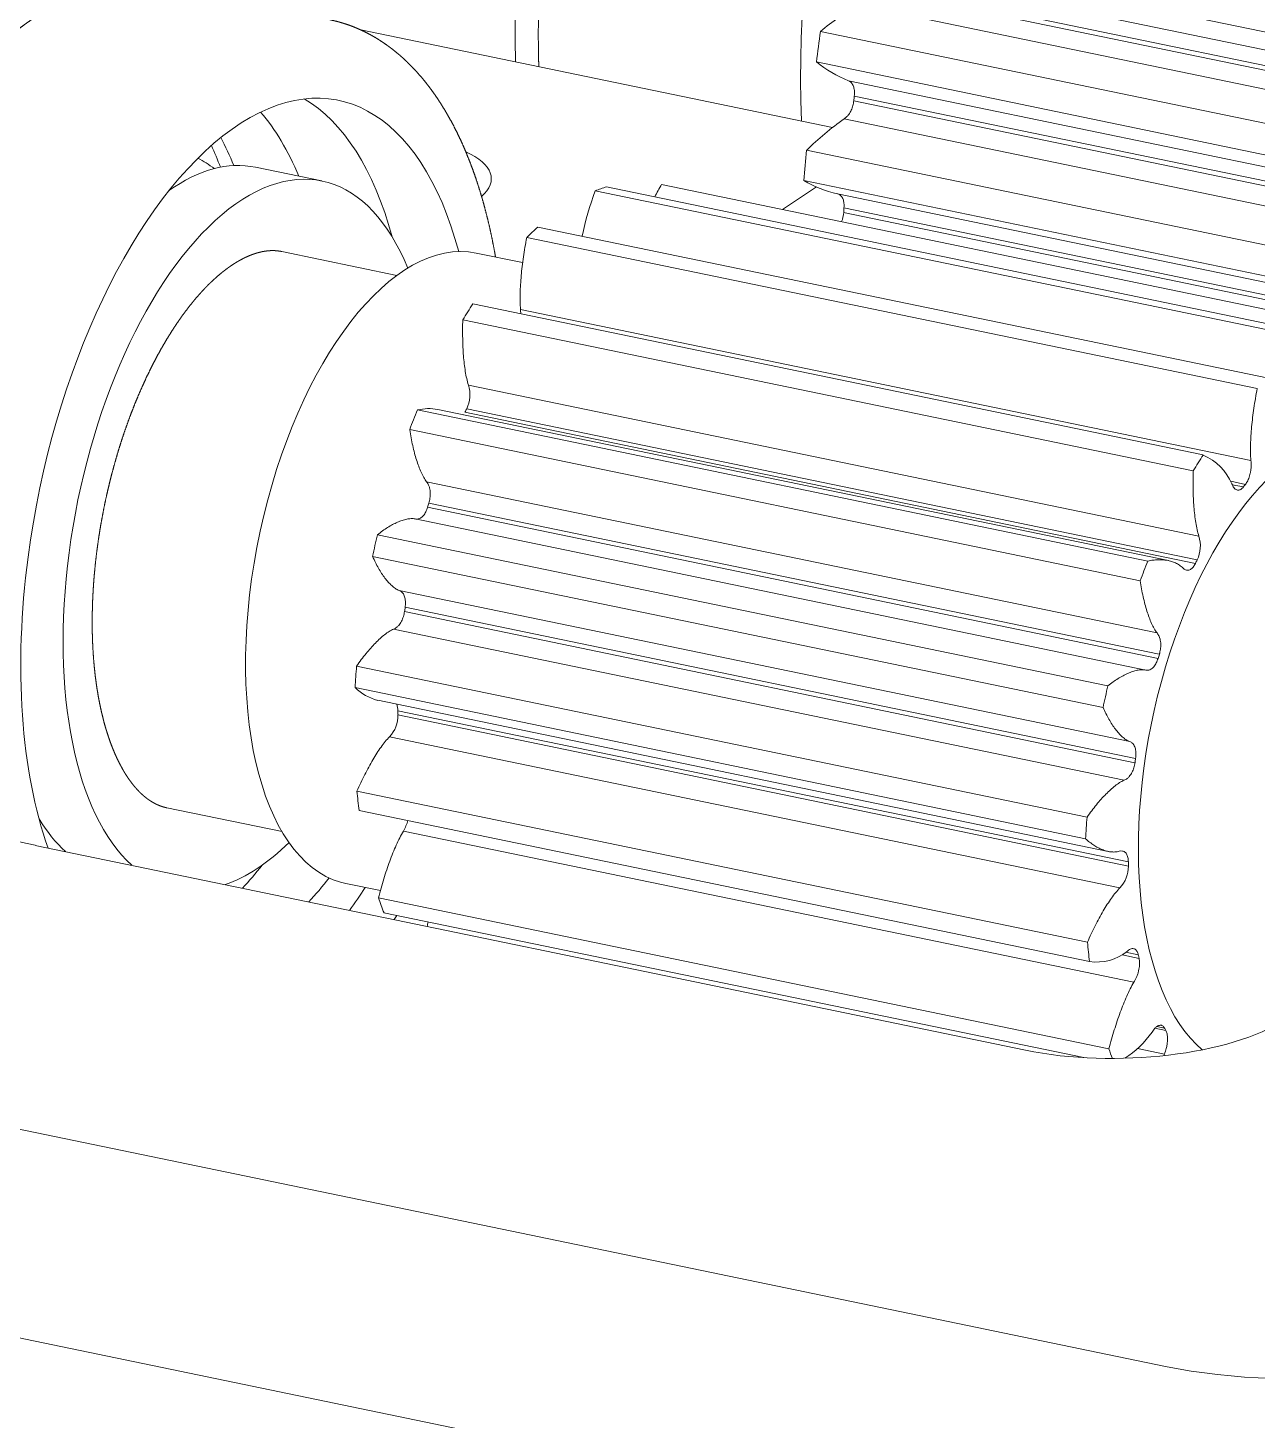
# Model space of a CAD drawing. Header units: millimetres. Extents: x 5133 to 6360, y 1254 to 2395.
# Drawn here: x 5599.68 to 5628.26, y 2047.33 to 2079.68 of the extents above; entities that cross this region are included whole.
import ezdxf

# ---------------------------------------------------------------- set-up
doc = ezdxf.new("R2010")
doc.units = ezdxf.units.MM
doc.layers.add('AM_VIS', color=7, linetype='Continuous', lineweight=50)

# ---------------------------------------------------------------- blocks, each defined once
blk = doc.blocks.new('A$C76A057C1')
at = {"layer": 'AM_VIS', "color": 5, "lineweight": 20}
for p, q in [((-65.347, -11.754), (-51.625, -14.592)), ((-64.706, -12.268), (-50.984, -15.106)), ((-64.601, -12.617), (-50.878, -15.455)), ((-64.616, -12.715), (-50.893, -15.553)), ((-64.827, -13.073), (-51.105, -15.91)), ((-65.376, -15.656), (-75.343, -13.595)), ((-65.628, -13.625), (-51.906, -16.463)), ((-65.713, -14.272), (-51.991, -17.11)), ((-65.036, -14.67), (-51.314, -17.508)), ((-64.913, -14.993), (-51.191, -17.831)), ((-64.924, -15.09), (-51.202, -17.928)), ((-65.125, -15.471), (-51.403, -18.309)), ((-65.92, -16.134), (-52.197, -18.972)), ((-76.166, -16.786), (-77.568, -16.496)), ((-70.389, -16.993), (-54.951, -20.186)), ((-70.149, -16.911), (-54.711, -20.103)), ((-68.986, -16.859), (-53.548, -20.051)), ((-66.428, -17.388), (-65.71, -16.912)), ((-65.979, -16.777), (-52.256, -19.615)), ((-65.27, -17.058), (-51.548, -19.895)), ((-65.131, -17.352), (-51.408, -20.19)), ((-65.138, -17.448), (-51.415, -20.286)), ((-71.599, -17.759), (-56.161, -20.951)), ((-71.836, -17.978), (-56.399, -21.17)), ((-74.578, -18.779), (-77.011, -18.276)), ((-71.922, -18.511), (-72.904, -18.308)), ((-72.976, -19.382), (-57.538, -22.574)), ((-71.968, -19.498), (-56.531, -22.691)), ((-73.188, -19.716), (-57.75, -22.909)), ((-73.069, -21.096), (-57.631, -24.288)), ((-74.145, -21.621), (-58.707, -24.814)), ((-73.714, -21.611), (-58.276, -24.804)), ((-73.142, -21.672), (-57.704, -24.864)), ((-73.104, -21.597), (-57.667, -24.789)), ((-74.31, -22.038), (-58.872, -25.231)), ((-73.952, -23.142), (-58.514, -26.334)), ((-56.958, -23.129), (-56.646, -23.194)), ((-56.926, -23.201), (-56.691, -23.249)), ((-73.931, -23.679), (-58.493, -26.872)), ((-73.904, -23.592), (-58.467, -26.784)), ((-74.192, -23.924), (-58.754, -27.117)), ((-74.991, -24.258), (-59.553, -27.45)), ((-75.094, -24.716), (-59.656, -27.909)), ((-74.531, -25.436), (-59.093, -28.629)), ((-74.419, -25.882), (-58.981, -29.075)), ((-74.405, -25.791), (-58.968, -28.983)), ((-74.65, -26.253), (-59.213, -29.445)), ((-75.432, -27.033), (-59.994, -30.226)), ((-75.462, -27.488), (-60.024, -30.681)), ((-74.984, -27.756), (-59.546, -30.949)), ((-74.558, -27.979), (-59.121, -31.171)), ((-74.557, -28.065), (-59.119, -31.258)), ((-74.737, -28.525), (-59.299, -31.718)), ((-75.424, -29.676), (-59.986, -32.868)), ((-77.008, -30.53), (-79.441, -30.027)), ((-75.379, -30.083), (-59.941, -33.275)), ((-74.443, -30.518), (-59.005, -33.711)), ((-61.297, -35.148), (-82.224, -30.82)), ((-74.929, -31.777), (-75.658, -31.627)), ((-74.969, -31.927), (-59.531, -35.119)), ((-74.853, -32.246), (-60.064, -35.305)), ((-59.249, -33.133), (-58.894, -33.207)), ((-59.173, -33.08), (-58.911, -33.134)), ((-58.334, -41.828), (-99.158, -33.385)), ((-58.558, -34.684), (-58.329, -34.731)), ((-58.516, -34.647), (-58.358, -34.679)), ((-58.928, -35.113), (-58.36, -35.231)), ((-89.093, -39.876), (-68.166, -44.203))]:
    blk.add_line(p, q, dxfattribs=at)
for centre, radius, start, end in [((-62.284, -17.609), 5.201, 119.2765, 130.0104), ((-63.993, -12.131), 2.745, 231.2194, 247.665), ((-61.524, -20.587), 6.256, 125.1484, 134.6371), ((-62.708, -19.752), 8.161, 160.2384, 167.2488), ((-63.094, -20.223), 6.785, 150.2754, 152.8017), ((-64.707, -14.61), 2.512, 239.5932, 257.0421), ((-65.812, -17.399), 0.676, 338.673, 355.8549), ((-73.71, -21.302), 0.673, 333.9963, 17.807), ((-73.905, -22.646), 1.052, 79.5426, 103.181), ((-58.01, -23.65), 1.174, 23.287, 66.2844), ((-58.272, -24.494), 0.673, 333.9963, 17.807), ((-74.727, -26.742), 1.047, 225.4167, 255.7768), ((-74.953, -27.976), 0.394, 359.5714, 20.3186), ((-75.199, -28.08), 0.642, 316.0909, 1.3337), ((-75.176, -30.069), 0.859, 328.4659, 344.6627), ((-59.762, -31.272), 0.642, 316.0909, 1.3337), ((-85.541, -24.983), 12.296, 324.0954, 326.8238), ((-59.789, -32.263), 1.023, 261.4667, 308.7051), ((-60.285, -33.608), 2.027, 302.4934, 325.1813)]:
    blk.add_arc(centre, radius, start, end, dxfattribs=at)
for centre, major_axis, ratio, start_param, end_param in [((-64.37, -9.172), (3.038, 14.689), 0.482663, 6.235796, 8.306106), ((-58.709, -10.343), (2.89, 13.977), 0.482663, 1.011438, 2.047837), ((-88.689, -21.988), (3.443, 16.648), 0.482663, 5.726108, 7.520708), ((-82.514, -23.265), (2.228, 10.772), 0.482663, 6.204015, 7.520708), ((-49.447, -12.259), (6.599, 31.911), 0.482663, 1.7129, 1.733103), ((-77.711, -24.258), (1.898, 9.176), 0.482663, 5.517775, 8.004904), ((-49.447, -12.259), (6.235, 30.148), 0.482663, 1.760662, 1.76388), ((-79.113, -23.968), (1.898, 9.176), 0.482663, 5.5209, 6.1243), ((-80.77, -23.626), (1.898, 9.176), 0.482663, 5.663913, 5.930647), ((-82.171, -23.336), (1.898, 9.176), 0.482663, 5.653089, 5.755542), ((-82.514, -23.265), (1.904, 9.205), 0.482663, 5.632683, 5.708648), ((-74.984, -16.792), (2.399, 0.063), 0.38262, 5.856481, 6.956608), ((-49.447, -12.259), (6.599, 31.911), 0.482663, 1.79144, 1.811642), ((-77.711, -24.258), (1.545, 7.472), 0.482663, 5.659827, 8.004904), ((-79.113, -23.968), (1.545, 7.472), 0.482663, 0, 0.477391), ((-80.77, -23.626), (1.545, 7.472), 0.482663, 6.051393, 6.158413), ((-70.85, -25.677), (1.825, 8.827), 0.482663, 0.252939, 0.305079), ((-49.447, -12.259), (6.235, 30.148), 0.482663, 1.839202, 1.84242), ((-70.85, -25.677), (1.825, 8.827), 0.482663, 0.567098, 0.619238), ((-74.281, -24.968), (1.377, 6.659), 0.482663, 0, 3.106442), ((-70.85, -25.677), (1.825, 8.827), 0.482663, 0.881257, 0.933397), ((-70.85, -25.677), (1.825, 8.827), 0.482663, 1.195417, 1.247557), ((-73.532, -21.48), (0.36, -0.243), 0.035276, 0, 0.137406), ((-70.85, -25.677), (1.461, 7.064), 0.482663, 1.057971, 1.070843), ((-55.412, -28.87), (1.377, 6.659), 0.482663, 0, 2.883929), ((-55.412, -28.87), (1.825, 8.827), 0.482663, 0.881257, 0.933397), ((-55.412, -28.87), (1.461, 7.064), 0.482663, 0.743812, 0.756683), ((-70.85, -25.677), (1.461, 7.064), 0.482663, 1.372131, 1.385002), ((-70.85, -25.677), (1.825, 8.827), 0.482663, 1.509576, 1.561716), ((-77.711, -24.258), (1.545, 7.472), 0.482663, 1.721719, 2.864783), ((-77.711, -24.258), (1.898, 9.176), 0.482663, 1.721719, 2.470757), ((-55.412, -28.87), (1.825, 8.827), 0.482663, 1.195417, 1.247557), ((-55.412, -28.87), (1.461, 7.064), 0.482663, 1.057971, 1.070843), ((-70.85, -25.677), (1.461, 7.064), 0.482663, 1.68629, 1.699161), ((-70.85, -25.677), (1.825, 8.827), 0.482663, 1.823735, 1.875875), ((-55.412, -28.87), (1.461, 7.064), 0.482663, 1.372131, 1.385002), ((-55.412, -28.87), (1.825, 8.827), 0.482663, 1.509576, 1.561716), ((-70.85, -25.677), (1.461, 7.064), 0.482663, 2.000449, 2.01332), ((-80.169, -29.46), (3.999, 0.105), 0.38262, 2.591911, 4.162708), ((-55.412, -28.87), (1.461, 7.064), 0.482663, 1.68629, 1.699161), ((-70.85, -25.677), (1.825, 8.827), 0.482663, 2.137894, 2.190034), ((-79.113, -23.968), (1.545, 7.472), 0.482663, 2.664202, 2.864783), ((-55.412, -28.87), (1.825, 8.827), 0.482663, 1.823735, 1.875875), ((-77.711, -24.258), (1.545, 7.472), 0.482663, 3.418402, 3.764951), ((-55.412, -28.87), (1.461, 7.064), 0.482663, 2.000449, 2.01332), ((-79.113, -23.968), (1.898, 9.176), 0.482663, 3.812429, 3.903878), ((-77.711, -24.258), (1.898, 9.176), 0.482663, 3.812429, 3.907003), ((-74.281, -24.968), (1.377, 6.659), 0.482663, 3.106442, 3.141593), ((-70.85, -25.677), (1.825, 8.827), 0.482663, 2.452054, 2.504194), ((-77.025, -24.4), (2.228, 10.772), 0.482663, 3.981904, 3.993535), ((-55.412, -28.87), (1.825, 8.827), 0.482663, 2.137894, 2.190034), ((-55.412, -28.87), (1.461, 7.064), 0.482663, 2.314608, 2.32748), ((-59.243, -33.788), (3.999, 0.105), 0.38262, 4.162708, 5.733504), ((-55.412, -28.87), (1.461, 7.064), 0.482663, 2.628768, 2.641639), ((-55.412, -28.87), (1.825, 8.827), 0.482663, 2.452054, 2.484692), ((-55.252, -39.788), (5.998, 0.158), 0.38262, 4.162708, 5.733504)]:
    blk.add_ellipse(centre, major_axis=major_axis, ratio=ratio, start_param=start_param, end_param=end_param, dxfattribs=at)
for points, degree, knots in [([(-60.646, 5.375), (-60.76, 5.397), (-60.875, 5.415), (-60.99, 5.43), (-61.105, 5.441), (-61.222, 5.449), (-61.339, 5.453), (-61.456, 5.454), (-61.573, 5.452), (-61.691, 5.446), (-61.809, 5.436), (-61.928, 5.423), (-62.046, 5.407), (-62.165, 5.387), (-62.284, 5.364), (-62.403, 5.338), (-62.522, 5.308), (-62.641, 5.275), (-62.76, 5.239), (-62.878, 5.199), (-62.997, 5.157), (-63.124, 5.107), (-63.251, 5.055), (-63.378, 4.998), (-63.504, 4.938), (-63.63, 4.875), (-63.756, 4.808), (-63.882, 4.737), (-64.007, 4.663), (-64.132, 4.586), (-64.257, 4.505), (-64.382, 4.421), (-64.506, 4.334), (-64.63, 4.243), (-64.753, 4.149), (-64.876, 4.052), (-64.998, 3.951), (-65.12, 3.848), (-65.242, 3.741), (-65.363, 3.631), (-65.483, 3.518), (-65.608, 3.397), (-65.731, 3.273), (-65.855, 3.146), (-65.977, 3.016), (-66.099, 2.882), (-66.22, 2.746), (-66.34, 2.606), (-66.46, 2.463), (-66.579, 2.318), (-66.697, 2.169), (-66.814, 2.017), (-66.93, 1.862), (-67.046, 1.705), (-67.16, 1.544), (-67.274, 1.381), (-67.386, 1.215), (-67.498, 1.047), (-67.608, 0.876), (-67.718, 0.702), (-67.826, 0.525), (-67.933, 0.347), (-68.039, 0.166), (-68.144, -0.017), (-68.248, -0.203), (-68.35, -0.391), (-68.451, -0.581), (-68.551, -0.773), (-68.65, -0.968), (-68.747, -1.164), (-68.843, -1.363), (-68.938, -1.564), (-69.032, -1.767), (-69.124, -1.972), (-69.215, -2.178), (-69.304, -2.387), (-69.392, -2.597), (-69.478, -2.809), (-69.563, -3.022), (-69.647, -3.238), (-69.729, -3.454), (-69.809, -3.672), (-69.887, -3.89), (-69.964, -4.11), (-70.04, -4.332), (-70.113, -4.554), (-70.186, -4.778), (-70.256, -5.003), (-70.325, -5.229), (-70.392, -5.456), (-70.458, -5.684), (-70.522, -5.913), (-70.584, -6.143), (-70.644, -6.373), (-70.703, -6.605), (-70.76, -6.837), (-70.815, -7.07), (-70.868, -7.303), (-70.919, -7.537), (-70.969, -7.771), (-71.017, -8.005), (-71.063, -8.24), (-71.107, -8.475), (-71.149, -8.71), (-71.19, -8.945), (-71.228, -9.18), (-71.265, -9.416), (-71.299, -9.651), (-71.332, -9.886), (-71.363, -10.121), (-71.392, -10.356), (-71.419, -10.591), (-71.444, -10.825), (-71.467, -11.059), (-71.488, -11.292), (-71.507, -11.525), (-71.525, -11.757), (-71.54, -11.989), (-71.553, -12.22), (-71.565, -12.451), (-71.574, -12.68), (-71.581, -12.909), (-71.587, -13.137), (-71.59, -13.364), (-71.591, -13.591), (-71.591, -13.816), (-71.588, -14.04), (-71.584, -14.262), (-71.58, -14.373)], 1, [2.282529, 2.282529, 2.297255, 2.311981, 2.326707, 2.341432, 2.356158, 2.370884, 2.38561, 2.400336, 2.415061, 2.429787, 2.444513, 2.459239, 2.473965, 2.48869, 2.503416, 2.518142, 2.532868, 2.547593, 2.562319, 2.577045, 2.592776, 2.608507, 2.624238, 2.639969, 2.6557, 2.671431, 2.687162, 2.702893, 2.718625, 2.734356, 2.750087, 2.765818, 2.781549, 2.79728, 2.813011, 2.828742, 2.844473, 2.860204, 2.875935, 2.891666, 2.90799, 2.924314, 2.940638, 2.956962, 2.973286, 2.98961, 3.005934, 3.022258, 3.038583, 3.054907, 3.071231, 3.087555, 3.103879, 3.120203, 3.136527, 3.152851, 3.169175, 3.185499, 3.201823, 3.218147, 3.234409, 3.250671, 3.266932, 3.283194, 3.299456, 3.315717, 3.331979, 3.348241, 3.364503, 3.380764, 3.397026, 3.413288, 3.42955, 3.445811, 3.462073, 3.478335, 3.494597, 3.510858, 3.52712, 3.543382, 3.559566, 3.575751, 3.591936, 3.60812, 3.624305, 3.640489, 3.656674, 3.672858, 3.689043, 3.705227, 3.721412, 3.737597, 3.753781, 3.769966, 3.78615, 3.802335, 3.818519, 3.834704, 3.850888, 3.867073, 3.883235, 3.899396, 3.915558, 3.931719, 3.947881, 3.964042, 3.980204, 3.996366, 4.012527, 4.028689, 4.04485, 4.061012, 4.077174, 4.093335, 4.109497, 4.125658, 4.14182, 4.157981, 4.174143, 4.190305, 4.206493, 4.222682, 4.238871, 4.25506, 4.271249, 4.287438, 4.303627, 4.311709, 4.311709]), ([(-87.594, -27.121), (-87.595, -27.101), (-87.6, -26.937), (-87.603, -26.771), (-87.604, -26.605), (-87.604, -26.438), (-87.603, -26.27), (-87.6, -26.101), (-87.595, -25.932), (-87.589, -25.762), (-87.582, -25.593), (-87.573, -25.424), (-87.563, -25.254), (-87.551, -25.084), (-87.537, -24.913), (-87.523, -24.742), (-87.506, -24.571), (-87.489, -24.399), (-87.47, -24.227), (-87.449, -24.055), (-87.427, -23.883), (-87.404, -23.71), (-87.379, -23.538), (-87.353, -23.365), (-87.325, -23.193), (-87.296, -23.021), (-87.265, -22.848), (-87.234, -22.676), (-87.2, -22.504), (-87.166, -22.332), (-87.13, -22.161), (-87.093, -21.991), (-87.054, -21.82), (-87.014, -21.651), (-86.973, -21.481), (-86.931, -21.312), (-86.887, -21.144), (-86.842, -20.976), (-86.796, -20.809), (-86.748, -20.642), (-86.7, -20.476), (-86.65, -20.311), (-86.598, -20.147), (-86.546, -19.983), (-86.492, -19.821), (-86.437, -19.659), (-86.381, -19.498), (-86.324, -19.338), (-86.266, -19.179), (-86.206, -19.021), (-86.146, -18.864), (-86.084, -18.708), (-86.021, -18.553), (-85.957, -18.4), (-85.891, -18.247), (-85.825, -18.096), (-85.758, -17.946), (-85.69, -17.798), (-85.62, -17.651), (-85.55, -17.506), (-85.479, -17.362), (-85.407, -17.219), (-85.333, -17.078), (-85.259, -16.939), (-85.184, -16.801), (-85.108, -16.665), (-85.031, -16.531), (-84.954, -16.398), (-84.875, -16.267), (-84.796, -16.138), (-84.715, -16.009), (-84.633, -15.883), (-84.55, -15.758), (-84.467, -15.635), (-84.382, -15.514), (-84.297, -15.396), (-84.212, -15.279), (-84.125, -15.164), (-84.038, -15.052), (-83.95, -14.941), (-83.861, -14.833), (-83.772, -14.727), (-83.682, -14.623), (-83.591, -14.521), (-83.5, -14.422), (-83.408, -14.325), (-83.316, -14.23), (-83.222, -14.138), (-83.129, -14.048), (-83.034, -13.96), (-82.939, -13.875), (-82.843, -13.791), (-82.747, -13.711), (-82.65, -13.633), (-82.552, -13.557), (-82.454, -13.485), (-82.355, -13.414), (-82.256, -13.347), (-82.157, -13.282), (-82.057, -13.22), (-81.956, -13.16), (-81.855, -13.104), (-81.754, -13.05), (-81.652, -12.999), (-81.549, -12.951), (-81.446, -12.906), (-81.343, -12.864), (-81.24, -12.825), (-81.136, -12.789), (-81.032, -12.756), (-80.952, -12.733), (-80.871, -12.712), (-80.791, -12.693), (-80.711, -12.675), (-80.63, -12.66), (-80.549, -12.646), (-80.469, -12.635), (-80.388, -12.625), (-80.307, -12.618), (-80.226, -12.612), (-80.146, -12.609), (-80.065, -12.607), (-79.985, -12.608), (-79.905, -12.61), (-79.825, -12.615), (-79.745, -12.622), (-79.665, -12.631), (-79.586, -12.642), (-79.507, -12.655), (-79.429, -12.67)], 1, [1.964772, 1.964772, 1.966814, 1.983376, 1.999939, 2.016501, 2.033063, 2.049626, 2.066188, 2.08275, 2.099312, 2.115706, 2.132099, 2.148492, 2.164885, 2.181278, 2.197671, 2.214064, 2.230457, 2.24685, 2.263243, 2.279636, 2.29603, 2.312423, 2.328816, 2.345209, 2.361602, 2.377995, 2.394388, 2.410781, 2.427174, 2.443513, 2.459851, 2.47619, 2.492528, 2.508866, 2.525205, 2.541543, 2.557882, 2.57422, 2.590559, 2.606897, 2.623235, 2.639574, 2.655912, 2.672251, 2.688589, 2.704928, 2.721266, 2.737604, 2.753943, 2.770334, 2.786725, 2.803116, 2.819506, 2.835897, 2.852288, 2.868679, 2.88507, 2.901461, 2.917852, 2.934243, 2.950634, 2.967025, 2.983416, 2.999807, 3.016198, 3.032588, 3.048979, 3.06537, 3.081761, 3.098317, 3.114873, 3.131429, 3.147985, 3.164541, 3.181098, 3.197654, 3.21421, 3.230766, 3.247322, 3.263878, 3.280434, 3.29699, 3.313546, 3.330102, 3.346658, 3.363214, 3.37977, 3.396326, 3.412882, 3.429513, 3.446145, 3.462776, 3.479407, 3.496038, 3.51267, 3.529301, 3.545932, 3.562563, 3.579195, 3.595826, 3.612457, 3.629088, 3.64572, 3.662351, 3.678982, 3.695613, 3.712245, 3.728876, 3.745507, 3.758265, 3.771022, 3.78378, 3.796537, 3.809294, 3.822052, 3.834809, 3.847567, 3.860324, 3.873082, 3.885839, 3.898596, 3.911354, 3.924111, 3.936869, 3.949626, 3.962384, 3.975141, 3.987899, 4.000656, 4.000656]), ([(-75.998, -13.38), (-75.915, -13.398), (-75.832, -13.419), (-75.75, -13.442), (-75.668, -13.468), (-75.587, -13.495), (-75.507, -13.525), (-75.428, -13.558), (-75.349, -13.592), (-75.271, -13.629), (-75.194, -13.668), (-75.118, -13.709), (-75.042, -13.752), (-74.968, -13.797), (-74.895, -13.845), (-74.822, -13.894), (-74.751, -13.945), (-74.68, -13.998), (-74.611, -14.053), (-74.542, -14.111), (-74.474, -14.169), (-74.4, -14.237), (-74.328, -14.307), (-74.256, -14.38), (-74.186, -14.454), (-74.117, -14.531), (-74.049, -14.609), (-73.983, -14.69), (-73.918, -14.773), (-73.854, -14.858), (-73.791, -14.945), (-73.73, -15.033), (-73.67, -15.124), (-73.612, -15.217), (-73.554, -15.311), (-73.498, -15.407), (-73.443, -15.505), (-73.389, -15.605), (-73.337, -15.707), (-73.286, -15.81), (-73.236, -15.916), (-73.183, -16.032), (-73.132, -16.151), (-73.082, -16.272), (-73.033, -16.395), (-72.986, -16.52), (-72.94, -16.647), (-72.896, -16.775), (-72.854, -16.906), (-72.813, -17.038), (-72.773, -17.172), (-72.735, -17.308), (-72.699, -17.445), (-72.664, -17.584), (-72.63, -17.725), (-72.598, -17.867), (-72.568, -18.011), (-72.539, -18.157), (-72.511, -18.304), (-72.496, -18.393)], 1, [4.000656, 4.000656, 4.0142863, 4.0279166, 4.0415468, 4.0551771, 4.0688074, 4.0824377, 4.096068, 4.1096983, 4.1233286, 4.1369588, 4.1505891, 4.1642194, 4.1778497, 4.19148, 4.2051103, 4.2187406, 4.2323708, 4.2460011, 4.2596314, 4.2732617, 4.288462, 4.3036624, 4.3188627, 4.3340631, 4.3492634, 4.3644638, 4.3796641, 4.3948644, 4.4100648, 4.4252651, 4.4404655, 4.4556658, 4.4708662, 4.4860665, 4.5012669, 4.5164672, 4.5316675, 4.5468679, 4.5620682, 4.5772686, 4.5938881, 4.6105076, 4.6271271, 4.6437466, 4.6603661, 4.6769856, 4.6936051, 4.7102246, 4.7268441, 4.7434636, 4.7600831, 4.7767026, 4.7933221, 4.8099416, 4.826561, 4.8431805, 4.8598, 4.8764195, 4.8864401, 4.8864401]), ([(-64.913, -14.993), (-64.912, -14.976), (-64.91, -14.959), (-64.909, -14.926), (-64.91, -14.91), (-64.911, -14.879), (-64.913, -14.863), (-64.918, -14.833), (-64.921, -14.819), (-64.928, -14.791), (-64.933, -14.778), (-64.944, -14.753), (-64.951, -14.741), (-64.967, -14.719), (-64.977, -14.708), (-65.002, -14.686), (-65.019, -14.676), (-65.036, -14.67)], 3, [0, 0, 0, 0, 0.099258, 0.099258, 0.199206, 0.199206, 0.300719, 0.300719, 0.405162, 0.405162, 0.515037, 0.515037, 0.63572, 0.63572, 0.781205, 0.781205, 1, 1, 1, 1]), ([(-65.125, -15.471), (-65.106, -15.459), (-65.086, -15.443), (-65.055, -15.41), (-65.042, -15.396), (-65.02, -15.366), (-65.011, -15.351), (-64.993, -15.321), (-64.986, -15.306), (-64.971, -15.274), (-64.965, -15.258), (-64.953, -15.225), (-64.948, -15.209), (-64.939, -15.175), (-64.935, -15.158), (-64.929, -15.124), (-64.926, -15.107), (-64.924, -15.09)], 3, [0, 0, 0, 0, 0.218795, 0.218795, 0.36428, 0.36428, 0.484963, 0.484963, 0.594838, 0.594838, 0.699281, 0.699281, 0.800794, 0.800794, 0.900742, 0.900742, 1, 1, 1, 1]), ([(-65.131, -17.352), (-65.129, -17.335), (-65.129, -17.319), (-65.129, -17.287), (-65.13, -17.271), (-65.133, -17.24), (-65.136, -17.226), (-65.142, -17.197), (-65.146, -17.184), (-65.155, -17.158), (-65.16, -17.146), (-65.173, -17.124), (-65.18, -17.113), (-65.197, -17.094), (-65.208, -17.085), (-65.231, -17.069), (-65.245, -17.063), (-65.26, -17.06)], 3, [0, 0, 0, 0, 0.0992582, 0.0992582, 0.1992055, 0.1992055, 0.3007187, 0.3007187, 0.4051618, 0.4051618, 0.5150369, 0.5150369, 0.63572, 0.63572, 0.7812054, 0.7812054, 0.958312, 0.958312, 0.958312, 0.958312]), ([(-71.968, -19.498), (-71.973, -19.444), (-71.975, -19.389), (-71.978, -19.275), (-71.977, -19.216), (-71.974, -19.097), (-71.971, -19.036), (-71.963, -18.911), (-71.958, -18.848), (-71.947, -18.72), (-71.94, -18.655), (-71.924, -18.524), (-71.915, -18.457), (-71.896, -18.322), (-71.885, -18.254), (-71.862, -18.117), (-71.85, -18.047), (-71.836, -17.978)], 3, [0, 0, 0, 0, 0.115551, 0.115551, 0.233825, 0.233825, 0.354796, 0.354796, 0.478459, 0.478459, 0.604812, 0.604812, 0.733853, 0.733853, 0.865583, 0.865583, 1, 1, 1, 1]), ([(-79.441, -30.027), (-79.483, -30.018), (-79.524, -30.006), (-79.566, -29.993), (-79.607, -29.977), (-79.648, -29.959), (-79.689, -29.939), (-79.73, -29.917), (-79.772, -29.892), (-79.813, -29.865), (-79.855, -29.836), (-79.896, -29.804), (-79.931, -29.775), (-79.965, -29.745), (-79.999, -29.713), (-80.033, -29.679), (-80.067, -29.643), (-80.101, -29.605), (-80.135, -29.566), (-80.168, -29.524), (-80.202, -29.48), (-80.235, -29.435), (-80.268, -29.387), (-80.301, -29.338), (-80.333, -29.286), (-80.365, -29.233), (-80.396, -29.177), (-80.427, -29.12), (-80.457, -29.061), (-80.487, -29), (-80.516, -28.937), (-80.544, -28.875), (-80.571, -28.811), (-80.597, -28.746), (-80.623, -28.678), (-80.648, -28.61), (-80.672, -28.539), (-80.696, -28.467), (-80.719, -28.394), (-80.741, -28.319), (-80.763, -28.243), (-80.784, -28.165), (-80.803, -28.086), (-80.823, -28.006), (-80.841, -27.924), (-80.858, -27.841), (-80.875, -27.756), (-80.891, -27.671), (-80.905, -27.587), (-80.919, -27.502), (-80.932, -27.416), (-80.943, -27.329), (-80.955, -27.242), (-80.965, -27.153), (-80.974, -27.063), (-80.983, -26.972), (-80.99, -26.881), (-80.997, -26.788), (-81.003, -26.695), (-81.008, -26.601), (-81.012, -26.506), (-81.015, -26.41), (-81.018, -26.314), (-81.019, -26.217), (-81.02, -26.12), (-81.02, -26.021), (-81.018, -25.921), (-81.016, -25.819), (-81.013, -25.718), (-81.009, -25.615), (-81.004, -25.513), (-80.998, -25.409), (-80.991, -25.306), (-80.984, -25.202), (-80.975, -25.098), (-80.965, -24.993), (-80.955, -24.888), (-80.943, -24.783), (-80.931, -24.678), (-80.917, -24.573), (-80.903, -24.467), (-80.888, -24.361), (-80.872, -24.256), (-80.855, -24.15), (-80.837, -24.043), (-80.818, -23.937), (-80.798, -23.831), (-80.778, -23.724), (-80.756, -23.618), (-80.734, -23.512), (-80.71, -23.406), (-80.686, -23.301), (-80.661, -23.196), (-80.635, -23.091), (-80.608, -22.986), (-80.581, -22.882), (-80.552, -22.779), (-80.523, -22.675), (-80.493, -22.573), (-80.463, -22.47), (-80.431, -22.369), (-80.399, -22.268), (-80.366, -22.167), (-80.332, -22.068), (-80.297, -21.969), (-80.262, -21.871), (-80.226, -21.773), (-80.19, -21.677), (-80.152, -21.581), (-80.115, -21.486), (-80.076, -21.392), (-80.037, -21.299), (-79.997, -21.207), (-79.956, -21.115), (-79.915, -21.025), (-79.874, -20.936), (-79.832, -20.848), (-79.789, -20.761), (-79.746, -20.675), (-79.702, -20.59), (-79.658, -20.507), (-79.614, -20.426), (-79.57, -20.346), (-79.525, -20.267), (-79.479, -20.189), (-79.434, -20.113), (-79.387, -20.038), (-79.341, -19.964), (-79.294, -19.891), (-79.247, -19.82), (-79.2, -19.751), (-79.152, -19.682), (-79.104, -19.615), (-79.056, -19.55), (-79.007, -19.486), (-78.959, -19.424), (-78.91, -19.363), (-78.861, -19.304), (-78.814, -19.247), (-78.766, -19.192), (-78.718, -19.139), (-78.67, -19.087), (-78.622, -19.037), (-78.575, -18.988), (-78.527, -18.941), (-78.479, -18.896), (-78.431, -18.852), (-78.384, -18.809), (-78.337, -18.769), (-78.29, -18.729), (-78.243, -18.692), (-78.196, -18.656), (-78.15, -18.622), (-78.104, -18.589), (-78.058, -18.558), (-78.013, -18.529), (-77.965, -18.499), (-77.918, -18.472), (-77.871, -18.446), (-77.825, -18.422), (-77.779, -18.399), (-77.734, -18.379), (-77.69, -18.36), (-77.646, -18.343), (-77.603, -18.327), (-77.561, -18.314), (-77.519, -18.301), (-77.478, -18.291), (-77.438, -18.281), (-77.398, -18.274), (-77.36, -18.268), (-77.322, -18.263), (-77.284, -18.259), (-77.243, -18.257), (-77.203, -18.256), (-77.164, -18.257), (-77.125, -18.26), (-77.086, -18.264), (-77.048, -18.269), (-77.011, -18.276)], 1, [0.859063, 0.859063, 0.881103, 0.903142, 0.925182, 0.947221, 0.969261, 0.991301, 1.01334, 1.03538, 1.057419, 1.079459, 1.101498, 1.119512, 1.137526, 1.155539, 1.173553, 1.191567, 1.209581, 1.227594, 1.245608, 1.263622, 1.281636, 1.299649, 1.317663, 1.335677, 1.353691, 1.371704, 1.389718, 1.407732, 1.425746, 1.443759, 1.461096, 1.478432, 1.495768, 1.513104, 1.530441, 1.547777, 1.565113, 1.582449, 1.599786, 1.617122, 1.634458, 1.651794, 1.66913, 1.686467, 1.703803, 1.721139, 1.738475, 1.755178, 1.771882, 1.788585, 1.805288, 1.821991, 1.838694, 1.855397, 1.8721, 1.888804, 1.905507, 1.92221, 1.938913, 1.955616, 1.972319, 1.989022, 2.005726, 2.022429, 2.039132, 2.05616, 2.073188, 2.090216, 2.107244, 2.124272, 2.1413, 2.158328, 2.175356, 2.192384, 2.209413, 2.226441, 2.243469, 2.260497, 2.277525, 2.294553, 2.311581, 2.328609, 2.345637, 2.362801, 2.379965, 2.397129, 2.414293, 2.431457, 2.448621, 2.465784, 2.482948, 2.500112, 2.517276, 2.53444, 2.551604, 2.568768, 2.585932, 2.603096, 2.62026, 2.637423, 2.654587, 2.671712, 2.688836, 2.705961, 2.723085, 2.74021, 2.757334, 2.774459, 2.791583, 2.808708, 2.825832, 2.842957, 2.860081, 2.877206, 2.89433, 2.911455, 2.928579, 2.945704, 2.962828, 2.979727, 2.996625, 3.013523, 3.030421, 3.047319, 3.064218, 3.081116, 3.098014, 3.114912, 3.13181, 3.148709, 3.165607, 3.182505, 3.199403, 3.216301, 3.2332, 3.250098, 3.266996, 3.283498, 3.299999, 3.3165, 3.333002, 3.349503, 3.366005, 3.382506, 3.399008, 3.415509, 3.43201, 3.448512, 3.465013, 3.481515, 3.498016, 3.514518, 3.531019, 3.547521, 3.564022, 3.581625, 3.599228, 3.616831, 3.634434, 3.652037, 3.66964, 3.687243, 3.704847, 3.72245, 3.740053, 3.757656, 3.775259, 3.792862, 3.810465, 3.828068, 3.845671, 3.863274, 3.8829, 3.902526, 3.922152, 3.941778, 3.961404, 3.98103, 4.000656, 4.000656]), ([(-73.069, -21.096), (-73.082, -21.052), (-73.094, -21.007), (-73.116, -20.911), (-73.125, -20.86), (-73.143, -20.757), (-73.15, -20.702), (-73.163, -20.592), (-73.168, -20.535), (-73.178, -20.418), (-73.181, -20.358), (-73.187, -20.236), (-73.189, -20.174), (-73.191, -20.047), (-73.192, -19.982), (-73.191, -19.85), (-73.19, -19.783), (-73.188, -19.716)], 3, [0, 0, 0, 0, 0.115551, 0.115551, 0.233825, 0.233825, 0.354796, 0.354796, 0.478459, 0.478459, 0.604812, 0.604812, 0.733853, 0.733853, 0.865583, 0.865583, 1, 1, 1, 1]), ([(-56.531, -22.691), (-56.535, -22.637), (-56.538, -22.581), (-56.54, -22.468), (-56.539, -22.409), (-56.536, -22.289), (-56.533, -22.228), (-56.526, -22.104), (-56.521, -22.041), (-56.509, -21.913), (-56.502, -21.848), (-56.486, -21.716), (-56.477, -21.65), (-56.458, -21.515), (-56.447, -21.447), (-56.424, -21.309), (-56.412, -21.24), (-56.399, -21.17)], 3, [0, 0, 0, 0, 0.115551, 0.115551, 0.233825, 0.233825, 0.354796, 0.354796, 0.478459, 0.478459, 0.604812, 0.604812, 0.733853, 0.733853, 0.865583, 0.865583, 1, 1, 1, 1]), ([(-73.952, -23.142), (-73.973, -23.113), (-73.994, -23.082), (-74.033, -23.014), (-74.051, -22.976), (-74.087, -22.898), (-74.103, -22.856), (-74.136, -22.77), (-74.151, -22.725), (-74.181, -22.631), (-74.195, -22.582), (-74.221, -22.481), (-74.234, -22.429), (-74.258, -22.323), (-74.269, -22.267), (-74.291, -22.155), (-74.301, -22.097), (-74.31, -22.038)], 3, [0, 0, 0, 0, 0.115551, 0.115551, 0.233825, 0.233825, 0.354796, 0.354796, 0.478459, 0.478459, 0.604812, 0.604812, 0.733853, 0.733853, 0.865583, 0.865583, 1, 1, 1, 1]), ([(-57.631, -24.288), (-57.644, -24.245), (-57.657, -24.199), (-57.678, -24.104), (-57.688, -24.053), (-57.705, -23.949), (-57.712, -23.895), (-57.725, -23.784), (-57.73, -23.727), (-57.74, -23.611), (-57.743, -23.551), (-57.749, -23.429), (-57.751, -23.366), (-57.754, -23.239), (-57.754, -23.175), (-57.753, -23.043), (-57.752, -22.976), (-57.75, -22.909)], 3, [0, 0, 0, 0, 0.115551, 0.115551, 0.233825, 0.233825, 0.354796, 0.354796, 0.478459, 0.478459, 0.604812, 0.604812, 0.733853, 0.733853, 0.865583, 0.865583, 1, 1, 1, 1]), ([(-56.646, -23.194), (-56.637, -23.183), (-56.629, -23.171), (-56.613, -23.146), (-56.605, -23.132), (-56.59, -23.103), (-56.583, -23.087), (-56.57, -23.053), (-56.564, -23.036), (-56.553, -22.998), (-56.548, -22.979), (-56.539, -22.937), (-56.535, -22.914), (-56.529, -22.865), (-56.528, -22.837), (-56.525, -22.769), (-56.527, -22.729), (-56.531, -22.691)], 3, [0, 0, 0, 0, 0.095337, 0.095337, 0.191505, 0.191505, 0.289552, 0.289552, 0.391094, 0.391094, 0.499049, 0.499049, 0.619603, 0.619603, 0.7686, 0.7686, 1, 1, 1, 1]), ([(-73.904, -23.592), (-73.899, -23.575), (-73.895, -23.557), (-73.887, -23.522), (-73.883, -23.505), (-73.878, -23.469), (-73.876, -23.451), (-73.874, -23.414), (-73.874, -23.396), (-73.875, -23.36), (-73.876, -23.342), (-73.881, -23.305), (-73.885, -23.287), (-73.894, -23.249), (-73.902, -23.229), (-73.921, -23.184), (-73.935, -23.161), (-73.952, -23.142)], 3, [0, 0, 0, 0, 0.095337, 0.095337, 0.191505, 0.191505, 0.289552, 0.289552, 0.391094, 0.391094, 0.499049, 0.499049, 0.619603, 0.619603, 0.7686, 0.7686, 1, 1, 1, 1]), ([(-56.932, -23.186), (-56.921, -23.215), (-56.908, -23.241), (-56.883, -23.275), (-56.872, -23.287), (-56.851, -23.303), (-56.841, -23.309), (-56.822, -23.316), (-56.812, -23.318), (-56.793, -23.318), (-56.783, -23.316), (-56.764, -23.31), (-56.755, -23.305), (-56.736, -23.294), (-56.727, -23.286), (-56.708, -23.27), (-56.7, -23.26), (-56.691, -23.249)], 3, [0, 0, 0, 0, 0.2314, 0.2314, 0.380397, 0.380397, 0.500951, 0.500951, 0.608906, 0.608906, 0.710448, 0.710448, 0.808495, 0.808495, 0.904663, 0.904663, 1, 1, 1, 1]), ([(-74.179, -23.927), (-74.162, -23.93), (-74.145, -23.929), (-74.114, -23.922), (-74.099, -23.917), (-74.073, -23.902), (-74.062, -23.894), (-74.04, -23.875), (-74.03, -23.865), (-74.011, -23.842), (-74.001, -23.83), (-73.985, -23.803), (-73.977, -23.789), (-73.962, -23.76), (-73.955, -23.744), (-73.942, -23.713), (-73.936, -23.696), (-73.931, -23.679)], 3, [0.0488757, 0.0488757, 0.0488757, 0.0488757, 0.2313998, 0.2313998, 0.3803974, 0.3803974, 0.5009507, 0.5009507, 0.6089061, 0.6089061, 0.7104476, 0.7104476, 0.8084954, 0.8084954, 0.9046632, 0.9046632, 1, 1, 1, 1]), ([(-74.991, -24.258), (-74.955, -24.229), (-74.919, -24.202), (-74.847, -24.151), (-74.812, -24.127), (-74.741, -24.083), (-74.706, -24.063), (-74.637, -24.026), (-74.603, -24.009), (-74.536, -23.98), (-74.503, -23.967), (-74.437, -23.945), (-74.405, -23.936), (-74.342, -23.924), (-74.311, -23.919), (-74.25, -23.917), (-74.221, -23.919), (-74.192, -23.924)], 3, [0, 0, 0, 0, 0.134417, 0.134417, 0.266147, 0.266147, 0.395188, 0.395188, 0.521541, 0.521541, 0.645204, 0.645204, 0.766175, 0.766175, 0.884449, 0.884449, 1, 1, 1, 1]), ([(-74.531, -25.436), (-74.559, -25.425), (-74.586, -25.411), (-74.638, -25.377), (-74.663, -25.356), (-74.714, -25.312), (-74.738, -25.286), (-74.787, -25.233), (-74.811, -25.203), (-74.858, -25.142), (-74.881, -25.109), (-74.926, -25.039), (-74.948, -25.003), (-74.991, -24.927), (-75.012, -24.887), (-75.054, -24.804), (-75.074, -24.76), (-75.094, -24.716)], 3, [0, 0, 0, 0, 0.115551, 0.115551, 0.233825, 0.233825, 0.354796, 0.354796, 0.478459, 0.478459, 0.604812, 0.604812, 0.733853, 0.733853, 0.865583, 0.865583, 1, 1, 1, 1]), ([(-58.707, -24.814), (-58.671, -24.806), (-58.636, -24.8), (-58.566, -24.791), (-58.532, -24.788), (-58.464, -24.786), (-58.431, -24.786), (-58.366, -24.79), (-58.334, -24.794), (-58.271, -24.804), (-58.241, -24.811), (-58.181, -24.83), (-58.152, -24.84), (-58.096, -24.866), (-58.069, -24.881), (-58.017, -24.916), (-57.992, -24.937), (-57.968, -24.96)], 3, [0, 0, 0, 0, 0.134417, 0.134417, 0.266147, 0.266147, 0.395188, 0.395188, 0.521541, 0.521541, 0.645204, 0.645204, 0.766175, 0.766175, 0.884449, 0.884449, 1, 1, 1, 1]), ([(-57.968, -24.96), (-57.951, -24.978), (-57.933, -24.992), (-57.901, -25.006), (-57.888, -25.009), (-57.863, -25.01), (-57.852, -25.009), (-57.83, -25.003), (-57.82, -24.998), (-57.8, -24.986), (-57.79, -24.979), (-57.771, -24.962), (-57.762, -24.952), (-57.744, -24.93), (-57.735, -24.918), (-57.719, -24.893), (-57.712, -24.879), (-57.704, -24.864)], 3, [0, 0, 0, 0, 0.2314, 0.2314, 0.380397, 0.380397, 0.500951, 0.500951, 0.608906, 0.608906, 0.710448, 0.710448, 0.808495, 0.808495, 0.904663, 0.904663, 1, 1, 1, 1]), ([(-58.514, -26.334), (-58.536, -26.306), (-58.556, -26.274), (-58.595, -26.206), (-58.613, -26.169), (-58.649, -26.091), (-58.665, -26.049), (-58.698, -25.963), (-58.713, -25.917), (-58.743, -25.823), (-58.757, -25.775), (-58.784, -25.674), (-58.796, -25.622), (-58.82, -25.515), (-58.832, -25.46), (-58.853, -25.347), (-58.863, -25.289), (-58.872, -25.231)], 3, [0, 0, 0, 0, 0.115551, 0.115551, 0.233825, 0.233825, 0.354796, 0.354796, 0.478459, 0.478459, 0.604812, 0.604812, 0.733853, 0.733853, 0.865583, 0.865583, 1, 1, 1, 1]), ([(-74.405, -25.791), (-74.403, -25.773), (-74.401, -25.755), (-74.399, -25.721), (-74.398, -25.703), (-74.399, -25.67), (-74.4, -25.653), (-74.404, -25.621), (-74.406, -25.605), (-74.414, -25.575), (-74.418, -25.56), (-74.429, -25.532), (-74.436, -25.518), (-74.453, -25.492), (-74.464, -25.48), (-74.492, -25.453), (-74.511, -25.442), (-74.531, -25.436)], 3, [0, 0, 0, 0, 0.095337, 0.095337, 0.191505, 0.191505, 0.289552, 0.289552, 0.391094, 0.391094, 0.499049, 0.499049, 0.619603, 0.619603, 0.7686, 0.7686, 1, 1, 1, 1]), ([(-74.65, -26.253), (-74.628, -26.245), (-74.605, -26.232), (-74.569, -26.202), (-74.555, -26.189), (-74.53, -26.161), (-74.519, -26.147), (-74.5, -26.117), (-74.491, -26.102), (-74.474, -26.07), (-74.467, -26.054), (-74.454, -26.021), (-74.448, -26.004), (-74.437, -25.97), (-74.432, -25.952), (-74.425, -25.917), (-74.421, -25.9), (-74.419, -25.882)], 3, [0, 0, 0, 0, 0.2314, 0.2314, 0.380397, 0.380397, 0.500951, 0.500951, 0.608906, 0.608906, 0.710448, 0.710448, 0.808495, 0.808495, 0.904663, 0.904663, 1, 1, 1, 1]), ([(-75.432, -27.033), (-75.399, -26.986), (-75.366, -26.941), (-75.299, -26.853), (-75.266, -26.81), (-75.2, -26.729), (-75.166, -26.69), (-75.1, -26.616), (-75.067, -26.58), (-75.002, -26.513), (-74.969, -26.482), (-74.904, -26.423), (-74.872, -26.395), (-74.808, -26.345), (-74.776, -26.322), (-74.713, -26.283), (-74.682, -26.267), (-74.65, -26.253)], 3, [0, 0, 0, 0, 0.134417, 0.134417, 0.266147, 0.266147, 0.395188, 0.395188, 0.521541, 0.521541, 0.645204, 0.645204, 0.766175, 0.766175, 0.884449, 0.884449, 1, 1, 1, 1]), ([(-58.467, -26.784), (-58.461, -26.767), (-58.457, -26.75), (-58.449, -26.715), (-58.446, -26.697), (-58.44, -26.661), (-58.439, -26.643), (-58.436, -26.607), (-58.436, -26.589), (-58.437, -26.553), (-58.438, -26.534), (-58.443, -26.498), (-58.447, -26.48), (-58.457, -26.441), (-58.464, -26.422), (-58.483, -26.377), (-58.497, -26.354), (-58.514, -26.334)], 3, [0, 0, 0, 0, 0.095337, 0.095337, 0.191505, 0.191505, 0.289552, 0.289552, 0.391094, 0.391094, 0.499049, 0.499049, 0.619603, 0.619603, 0.7686, 0.7686, 1, 1, 1, 1]), ([(-58.754, -27.117), (-58.733, -27.122), (-58.712, -27.123), (-58.676, -27.114), (-58.662, -27.11), (-58.636, -27.095), (-58.624, -27.087), (-58.602, -27.068), (-58.592, -27.058), (-58.573, -27.035), (-58.564, -27.022), (-58.547, -26.996), (-58.539, -26.982), (-58.524, -26.953), (-58.517, -26.937), (-58.504, -26.905), (-58.499, -26.889), (-58.493, -26.872)], 3, [0, 0, 0, 0, 0.2314, 0.2314, 0.380397, 0.380397, 0.500951, 0.500951, 0.608906, 0.608906, 0.710448, 0.710448, 0.808495, 0.808495, 0.904663, 0.904663, 1, 1, 1, 1]), ([(-59.553, -27.45), (-59.517, -27.422), (-59.481, -27.394), (-59.409, -27.344), (-59.374, -27.32), (-59.303, -27.276), (-59.268, -27.255), (-59.2, -27.218), (-59.165, -27.202), (-59.098, -27.172), (-59.065, -27.159), (-58.999, -27.138), (-58.967, -27.129), (-58.904, -27.116), (-58.873, -27.112), (-58.812, -27.11), (-58.783, -27.112), (-58.754, -27.117)], 3, [0, 0, 0, 0, 0.134417, 0.134417, 0.266147, 0.266147, 0.395188, 0.395188, 0.521541, 0.521541, 0.645204, 0.645204, 0.766175, 0.766175, 0.884449, 0.884449, 1, 1, 1, 1]), ([(-59.093, -28.629), (-59.121, -28.617), (-59.148, -28.604), (-59.2, -28.57), (-59.226, -28.549), (-59.276, -28.504), (-59.301, -28.479), (-59.349, -28.425), (-59.373, -28.396), (-59.42, -28.334), (-59.443, -28.301), (-59.488, -28.232), (-59.51, -28.196), (-59.553, -28.119), (-59.574, -28.079), (-59.616, -27.996), (-59.636, -27.953), (-59.656, -27.909)], 3, [0, 0, 0, 0, 0.115551, 0.115551, 0.233825, 0.233825, 0.354796, 0.354796, 0.478459, 0.478459, 0.604812, 0.604812, 0.733853, 0.733853, 0.865583, 0.865583, 1, 1, 1, 1]), ([(-75.424, -29.676), (-75.398, -29.615), (-75.371, -29.556), (-75.316, -29.439), (-75.288, -29.382), (-75.232, -29.272), (-75.204, -29.218), (-75.147, -29.114), (-75.119, -29.063), (-75.061, -28.966), (-75.033, -28.918), (-74.974, -28.828), (-74.945, -28.784), (-74.886, -28.702), (-74.857, -28.662), (-74.797, -28.59), (-74.767, -28.556), (-74.737, -28.525)], 3, [0, 0, 0, 0, 0.134417, 0.134417, 0.266147, 0.266147, 0.395188, 0.395188, 0.521541, 0.521541, 0.645204, 0.645204, 0.766175, 0.766175, 0.884449, 0.884449, 1, 1, 1, 1]), ([(-58.968, -28.983), (-58.965, -28.966), (-58.963, -28.948), (-58.961, -28.913), (-58.96, -28.896), (-58.961, -28.862), (-58.962, -28.846), (-58.966, -28.813), (-58.969, -28.798), (-58.976, -28.767), (-58.98, -28.753), (-58.992, -28.724), (-58.998, -28.711), (-59.015, -28.684), (-59.026, -28.672), (-59.054, -28.646), (-59.073, -28.635), (-59.093, -28.629)], 3, [0, 0, 0, 0, 0.095337, 0.095337, 0.191505, 0.191505, 0.289552, 0.289552, 0.391094, 0.391094, 0.499049, 0.499049, 0.619603, 0.619603, 0.7686, 0.7686, 1, 1, 1, 1]), ([(-59.213, -29.445), (-59.19, -29.437), (-59.168, -29.424), (-59.131, -29.395), (-59.117, -29.382), (-59.092, -29.353), (-59.081, -29.339), (-59.062, -29.31), (-59.053, -29.294), (-59.037, -29.263), (-59.029, -29.247), (-59.016, -29.214), (-59.01, -29.197), (-58.999, -29.163), (-58.995, -29.145), (-58.987, -29.11), (-58.983, -29.092), (-58.981, -29.075)], 3, [0, 0, 0, 0, 0.2314, 0.2314, 0.380397, 0.380397, 0.500951, 0.500951, 0.608906, 0.608906, 0.710448, 0.710448, 0.808495, 0.808495, 0.904663, 0.904663, 1, 1, 1, 1]), ([(-59.994, -30.226), (-59.961, -30.179), (-59.928, -30.133), (-59.861, -30.045), (-59.828, -30.003), (-59.762, -29.922), (-59.729, -29.883), (-59.663, -29.808), (-59.63, -29.773), (-59.564, -29.706), (-59.531, -29.674), (-59.466, -29.616), (-59.434, -29.588), (-59.37, -29.538), (-59.338, -29.515), (-59.275, -29.476), (-59.244, -29.459), (-59.213, -29.445)], 3, [0, 0, 0, 0, 0.134417, 0.134417, 0.266147, 0.266147, 0.395188, 0.395188, 0.521541, 0.521541, 0.645204, 0.645204, 0.766175, 0.766175, 0.884449, 0.884449, 1, 1, 1, 1]), ([(-74.969, -31.927), (-74.951, -31.859), (-74.933, -31.791), (-74.895, -31.658), (-74.876, -31.592), (-74.836, -31.463), (-74.816, -31.4), (-74.774, -31.276), (-74.753, -31.215), (-74.709, -31.096), (-74.687, -31.037), (-74.641, -30.924), (-74.618, -30.869), (-74.57, -30.762), (-74.546, -30.71), (-74.496, -30.611), (-74.47, -30.564), (-74.443, -30.518)], 3, [0, 0, 0, 0, 0.134417, 0.134417, 0.266147, 0.266147, 0.395188, 0.395188, 0.521541, 0.521541, 0.645204, 0.645204, 0.766175, 0.766175, 0.884449, 0.884449, 1, 1, 1, 1]), ([(-59.313, -30.946), (-59.343, -30.954), (-59.374, -30.959), (-59.434, -30.962), (-59.465, -30.96), (-59.525, -30.954), (-59.555, -30.947), (-59.615, -30.932), (-59.645, -30.921), (-59.705, -30.898), (-59.734, -30.884), (-59.793, -30.853), (-59.823, -30.835), (-59.881, -30.797), (-59.91, -30.776), (-59.968, -30.731), (-59.996, -30.706), (-60.024, -30.681)], 3, [0, 0, 0, 0, 0.115551, 0.115551, 0.233825, 0.233825, 0.354796, 0.354796, 0.478459, 0.478459, 0.604812, 0.604812, 0.733853, 0.733853, 0.865583, 0.865583, 1, 1, 1, 1]), ([(-59.121, -31.171), (-59.121, -31.154), (-59.122, -31.138), (-59.125, -31.107), (-59.128, -31.092), (-59.134, -31.064), (-59.138, -31.05), (-59.148, -31.025), (-59.153, -31.013), (-59.166, -30.992), (-59.173, -30.982), (-59.19, -30.965), (-59.199, -30.958), (-59.221, -30.946), (-59.234, -30.942), (-59.268, -30.937), (-59.29, -30.939), (-59.313, -30.946)], 3, [0, 0, 0, 0, 0.095337, 0.095337, 0.191505, 0.191505, 0.289552, 0.289552, 0.391094, 0.391094, 0.499049, 0.499049, 0.619603, 0.619603, 0.7686, 0.7686, 1, 1, 1, 1]), ([(-59.986, -32.868), (-59.96, -32.808), (-59.933, -32.748), (-59.878, -32.632), (-59.85, -32.575), (-59.794, -32.465), (-59.766, -32.411), (-59.71, -32.307), (-59.681, -32.256), (-59.624, -32.158), (-59.595, -32.111), (-59.537, -32.02), (-59.507, -31.977), (-59.449, -31.894), (-59.419, -31.855), (-59.359, -31.782), (-59.33, -31.749), (-59.299, -31.718)], 3, [0, 0, 0, 0, 0.134417, 0.134417, 0.266147, 0.266147, 0.395188, 0.395188, 0.521541, 0.521541, 0.645204, 0.645204, 0.766175, 0.766175, 0.884449, 0.884449, 1, 1, 1, 1]), ([(-58.911, -33.134), (-58.914, -33.12), (-58.918, -33.107), (-58.926, -33.082), (-58.932, -33.071), (-58.943, -33.051), (-58.95, -33.041), (-58.964, -33.026), (-58.972, -33.019), (-58.988, -33.009), (-58.998, -33.005), (-59.018, -33.001), (-59.029, -33), (-59.054, -33.004), (-59.069, -33.009), (-59.105, -33.025), (-59.128, -33.041), (-59.15, -33.061)], 3, [0, 0, 0, 0, 0.095337, 0.095337, 0.191505, 0.191505, 0.289552, 0.289552, 0.391094, 0.391094, 0.499049, 0.499049, 0.619603, 0.619603, 0.7686, 0.7686, 1, 1, 1, 1]), ([(-59.005, -33.711), (-58.986, -33.679), (-58.968, -33.645), (-58.941, -33.584), (-58.931, -33.559), (-58.915, -33.512), (-58.909, -33.49), (-58.899, -33.448), (-58.895, -33.428), (-58.889, -33.39), (-58.887, -33.371), (-58.884, -33.335), (-58.884, -33.317), (-58.884, -33.283), (-58.885, -33.267), (-58.889, -33.235), (-58.891, -33.221), (-58.894, -33.207)], 3, [0, 0, 0, 0, 0.2314, 0.2314, 0.380397, 0.380397, 0.500951, 0.500951, 0.608906, 0.608906, 0.710448, 0.710448, 0.808495, 0.808495, 0.904663, 0.904663, 1, 1, 1, 1]), ([(-59.531, -35.119), (-59.513, -35.051), (-59.495, -34.984), (-59.457, -34.85), (-59.438, -34.785), (-59.398, -34.656), (-59.378, -34.592), (-59.336, -34.468), (-59.315, -34.407), (-59.271, -34.288), (-59.249, -34.23), (-59.203, -34.117), (-59.18, -34.061), (-59.132, -33.954), (-59.108, -33.902), (-59.058, -33.804), (-59.032, -33.756), (-59.005, -33.711)], 3, [0, 0, 0, 0, 0.134417, 0.134417, 0.266147, 0.266147, 0.395188, 0.395188, 0.521541, 0.521541, 0.645204, 0.645204, 0.766175, 0.766175, 0.884449, 0.884449, 1, 1, 1, 1]), ([(-58.358, -34.679), (-58.364, -34.669), (-58.37, -34.66), (-58.383, -34.645), (-58.391, -34.638), (-58.406, -34.628), (-58.415, -34.624), (-58.432, -34.62), (-58.441, -34.619), (-58.461, -34.621), (-58.471, -34.623), (-58.493, -34.632), (-58.505, -34.639), (-58.531, -34.657), (-58.545, -34.67), (-58.581, -34.707), (-58.601, -34.734), (-58.621, -34.765)], 3, [0, 0, 0, 0, 0.095337, 0.095337, 0.191505, 0.191505, 0.289552, 0.289552, 0.391094, 0.391094, 0.499049, 0.499049, 0.619603, 0.619603, 0.7686, 0.7686, 1, 1, 1, 1]), ([(-58.36, -35.231), (-58.344, -35.191), (-58.331, -35.151), (-58.314, -35.082), (-58.307, -35.054), (-58.299, -35.005), (-58.296, -34.982), (-58.293, -34.941), (-58.292, -34.921), (-58.292, -34.884), (-58.293, -34.867), (-58.297, -34.834), (-58.299, -34.819), (-58.305, -34.79), (-58.309, -34.777), (-58.318, -34.752), (-58.323, -34.741), (-58.329, -34.731)], 3, [0, 0, 0, 0, 0.2314, 0.2314, 0.380397, 0.380397, 0.500951, 0.500951, 0.608906, 0.608906, 0.710448, 0.710448, 0.808495, 0.808495, 0.904663, 0.904663, 1, 1, 1, 1])]:
    blk.add_open_spline(points, degree=degree, knots=knots, dxfattribs=at)
for points in [[(-71.964, -19.591), (-71.964, -19.559), (-71.965, -19.528), (-71.968, -19.498)], [(-73.942, -32.532), (-73.935, -32.501), (-73.927, -32.47), (-73.919, -32.439)], [(-58.371, -35.263), (-58.368, -35.252), (-58.364, -35.241), (-58.36, -35.231)]]:
    blk.add_open_spline(points, degree=3, dxfattribs=at)

msp = doc.modelspace()

# ---------------------------------------------------------------- block references
at = {"color": 5, "lineweight": 20, "xscale": 1.1, "yscale": 1.1, "zscale": 1.1}
msp.add_blockref('A$C76A057C1', (5690.29728, 2094.5892), dxfattribs=at)

doc.saveas('drawing.dxf')
